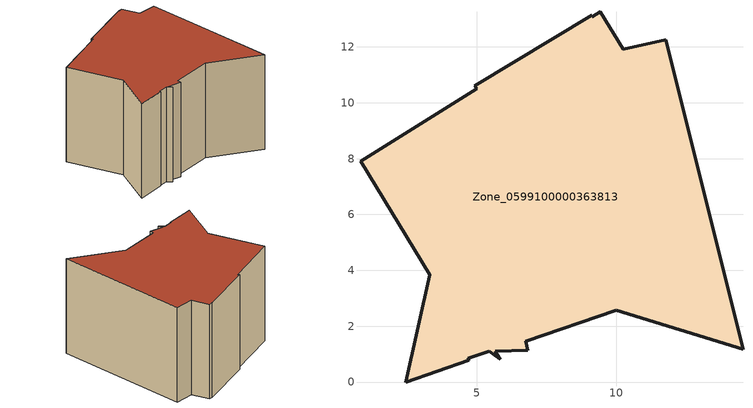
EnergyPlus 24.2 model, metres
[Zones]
Zone_0599100000363813
 floor ground (C_G): 6.84,1.14 5.67,1.1 5.85,0.81 5.46,1.11 4.71,0.85 4.73,0.78 2.47,0 3.33,3.85 0.84,7.91 5.02,10.51 4.94,10.62 9.12,13.13 9.15,13.08 9.42,13.25 10.25,11.92 11.77,12.26 14.54,1.18 10.01,2.57 6.76,1.47 z0
 wall outside (C_F): 11.77,12.26 10.25,11.92 9.42,13.25 9.15,13.08 9.12,13.13 4.94,10.62 5.02,10.51 0.84,7.91 3.33,3.85 2.47,0 4.73,0.78 4.71,0.85 5.46,1.11 5.85,0.81 5.67,1.1 6.84,1.14 6.76,1.47 10.01,2.57 14.54,1.18 11.77,12.26 z0:8.24
 roof outside (C_R): 5.67,1.1 6.84,1.14 6.76,1.47 10.01,2.57 14.54,1.18 11.77,12.26 10.25,11.92 9.42,13.25 9.15,13.08 9.12,13.13 4.94,10.62 5.02,10.51 0.84,7.91 3.33,3.85 2.47,0 4.73,0.78 4.71,0.85 5.46,1.11 5.85,0.81 z8.24
[BUILDING]
Pand.0599100000363813: North Axis=0; Terrain=City; Loads Convergence Tolerance Value=0.04; Temperature Convergence Tolerance Value=0.4; Solar Distribution=FullExterior; Maximum Number of Warmup Days=25; Minimum Number of Warmup Days=1
[Site:Location]
Rotterdam.The.Hague.AP_ZH_NLD Design_Conditions: Latitude=51.96; Longitude=4.45; Time Zone=1; Elevation=-4.5
[SITE:GROUNDTEMPERATURE:BUILDINGSURFACE]
18, 18, 18, 18, 18, 18, 18, 18, 18, 18, 18, 18
[MATERIAL] Thermal Absorptance=0.9; Solar Absorptance=0.7; Visible Absorptance=0.7
Name | Roughness | Thickness | Conductivity | Density | Specific Heat
G.D.1992-2005 | MediumSmooth | 0.15 | 0.06 | 540 | 1210
F.D.1992-2005 | Rough | 0.3 | 0.12 | 1920 | 840
R.D.1992-2005 | MediumRough | 0.2 | 0.08 | 1500 | 1000
[CONSTRUCTION]
C_G: G.D.1992-2005
C_F: F.D.1992-2005
C_R: R.D.1992-2005
[ZONE]
Zone_0599100000363813: Type=1; Multiplier=1; Ceiling Height=Autocalculate; Volume=Autocalculate; Floor Area=autocalculate; Part of Total Floor Area=Yes
[ZONEINFILTRATION:DESIGNFLOWRATE]
Infil_Zone_0599100000363813: Zone or ZoneList or Space or SpaceList=Zone_0599100000363813; Schedule=AlwaysOn; Design Flow Rate Calculation Method=Flow/Area; Flow Rate per Floor Area=0.0021; Constant Term Coefficient=1; Temperature Term Coefficient=0; Velocity Term Coefficient=0; Velocity Squared Term Coefficient=0
[HVACTEMPLATE:ZONE:IDEALLOADSAIRSYSTEM]
Zone_0599100000363813: Maximum Heating Supply Air Temperature=50; Minimum Cooling Supply Air Temperature=13; Maximum Heating Supply Air Humidity Ratio=0.0156; Minimum Cooling Supply Air Humidity Ratio=0.0077; Heating Limit=NoLimit; Cooling Limit=NoLimit; Dehumidification Control Type=ConstantSensibleHeatRatio; Cooling Sensible Heat Ratio=0.7; Dehumidification Setpoint=60; Humidification Control Type=None; Humidification Setpoint=30; Outdoor Air Method=None; Outdoor Air Flow Rate per Person=0.00944; Outdoor Air Flow Rate per Zone Floor Area=0; Outdoor Air Flow Rate per Zone=0; Demand Controlled Ventilation Type=None; Outdoor Air Economizer Type=NoEconomizer; Heat Recovery Type=None; Sensible Heat Recovery Effectiveness=0.7; Latent Heat Recovery Effectiveness=0.65
[ZONECONTROL:THERMOSTAT]
ThermostatControl_Zone_0599100000363813: Zone or ZoneList=Zone_0599100000363813; Control Type Schedule=DualSetpointControlType; Control 1=Thermostat_Zone_0599100000363813; Temperature Difference Between Cutout And Setpoint=0
[THERMOSTATSETPOINT:DUALSETPOINT]
Thermostat_Zone_0599100000363813: Heating Setpoint Temperature Schedule=HeatingSetpoint_Zone_0599100000363813; Cooling Setpoint Temperature Schedule=CoolingSetpoint_Zone_0599100000363813
[SCHEDULE:COMPACT]
HeatingSetpoint_Zone_0599100000363813: Through: 12/31, For: AllDays, Until: 24:00, 21
CoolingSetpoint_Zone_0599100000363813: Through: 12/31, For: AllDays, Until: 24:00, 24
DualSetpointControlType: Through: 12/31, For: AllDays, Until: 24:00, 4
AlwaysOn: Through: 12/31, For: AllDays, Until: 24:00, 1
